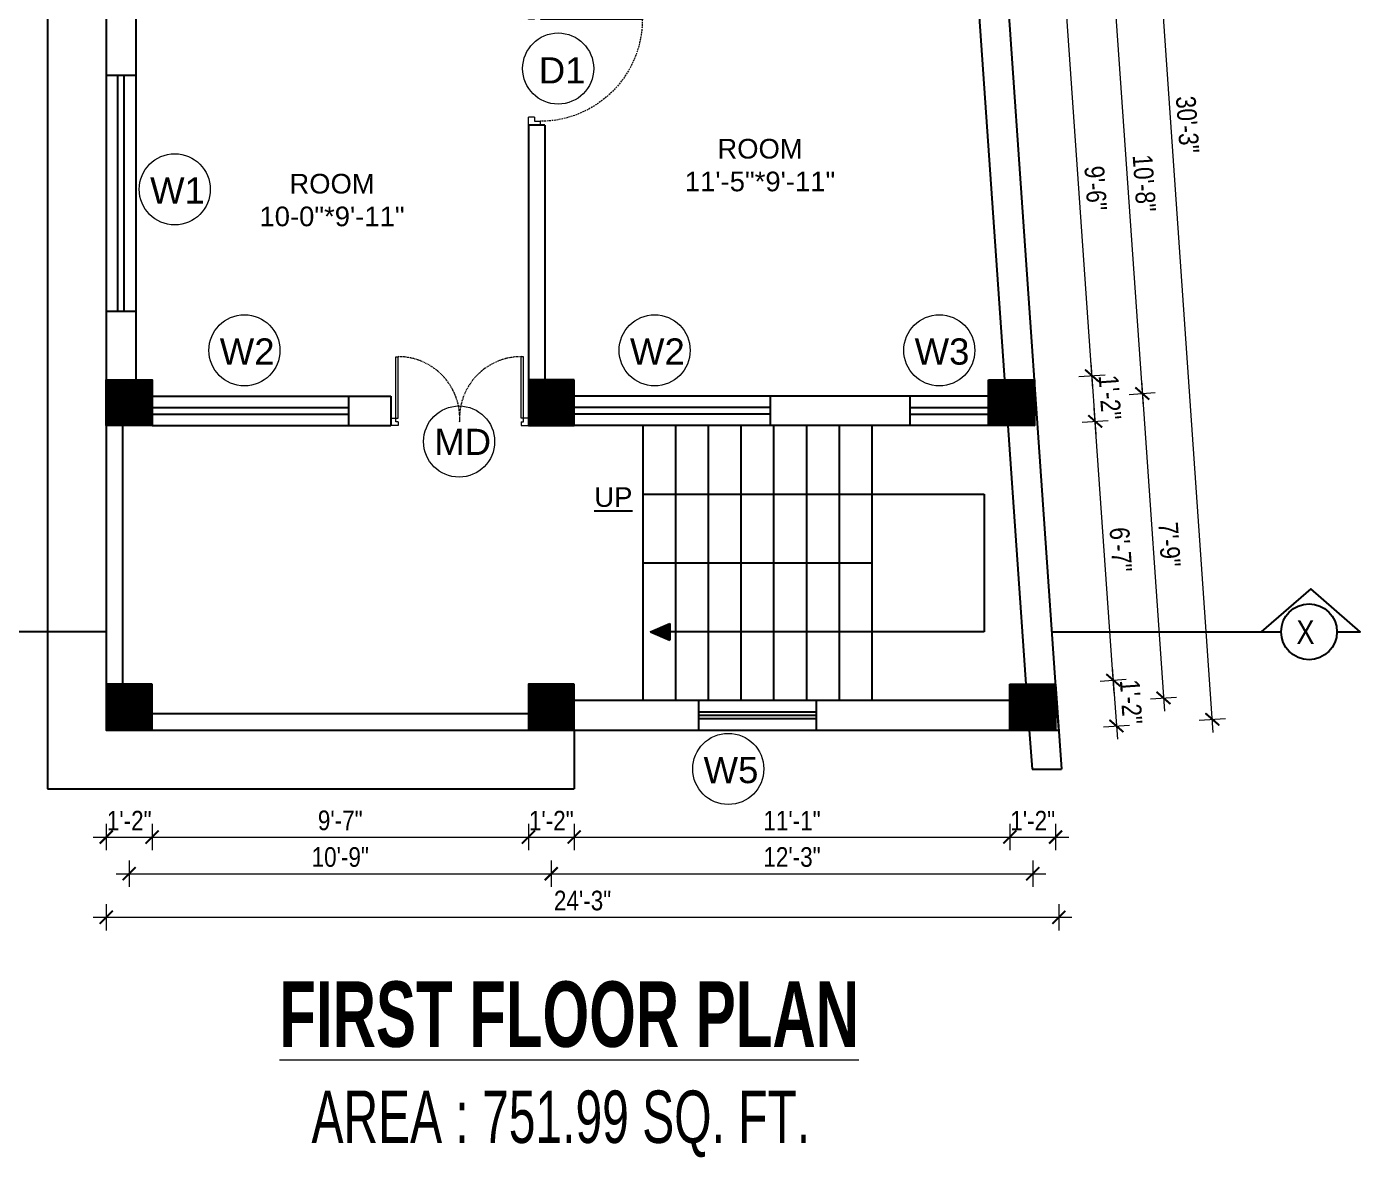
# Model space of a CAD drawing. Header units: inches. Extents: x -5096374 to -5070857, y -3259973 to -3243900.
# Drawn here: x -5090786.2 to -5090378.6, y -3258938.8 to -3258593.4 of the extents above; entities that cross this region are included whole.
import ezdxf

# ---------------------------------------------------------------- set-up
doc = ezdxf.new("R2010")
doc.units = ezdxf.units.IN
doc.header["$LTSCALE"] = 2
doc.header["$MEASUREMENT"] = 0
doc.header["$PDMODE"] = 34
doc.linetypes.add('HIDDEN', pattern=[0.375, 0.25, -0.125])
doc.layers.get('0').update_dxf_attribs({"linetype": 'CONTINUOUS'})
doc.layers.get('DEFPOINTS').update_dxf_attribs({"color": 141, "linetype": 'CONTINUOUS'})
doc.layers.add('A-Hatch', color=7, linetype='CONTINUOUS')
for name, color, linetype, lineweight in [('Annotate-Lite.w', 177, 'CONTINUOUS', 9), ('DIM 1-100', 4, 'CONTINUOUS', 13), ('Door-Window.w', 4, 'CONTINUOUS', 15), ('TEXT', 181, 'CONTINUOUS', 25), ('Text-100.w', 254, 'CONTINUOUS', 9)]:
    doc.layers.add(name, color=color, linetype=linetype, lineweight=lineweight)
doc.styles.add('ARAIL', font='ARIALN.TTF')
doc.styles.add('Arial', font='arial.ttf', dxfattribs={"width": 0.8, "height": 12})
doc.styles.add('arial.', font='arial.ttf')
doc.styles.add('gaurav', font='arial.ttf')
doc.styles.get("Standard").update_dxf_attribs({"font": 'ARIALN.TTF'})
doc.dimstyles.new('1 by 96', dxfattribs={"dimtxt": 6, "dimasz": 4, "dimexe": 4, "dimexo": 4, "dimgap": 2, "dimtad": 1, "dimdec": 0, "dimzin": 0, "dimdsep": 46, "dimlunit": 4, "dimtxsty": 'Standard', "dimblk": 'ARCHTICK', "dimcen": 0, "dimdle": 4, "dimadec": 0, "dimazin": 0, "dimtfac": 1, "dimtdec": 0, "dimtix": 1, "dimtofl": 0, "dimtmove": 1, "dimatfit": 3, "dimldrblk": 'ARCHTICK', "dimfxl": 4, "dimfxlon": 1, "dimtolj": 1, "dimtzin": 0, "dimlwd": -1, "dimlwe": -1, "dimarcsym": 0})
pattern_1 = [(45, (0, 0), (-0.0883883476483, 0.0883883476483), [])]

# ---------------------------------------------------------------- blocks, each defined once
blk = doc.blocks.new('FDFDRE')
at = {"ltscale": 3}
for p, q in [((165701.11, -58637.82), (165701.1, -58641.5)), ((165701.1, -58641.5), (165703.55, -58641.5)), ((165704.78, -58637.83), (165701.11, -58637.82)), ((165703.55, -58641.5), (165703.53, -58672.63)), ((165704.78, -58639.66), (165703.55, -58639.66)), ((165703.55, -58639.66), (165703.55, -58641.5)), ((165703.55, -58641.5), (165704.78, -58641.5)), ((165704.78, -58641.5), (165704.76, -58672.65)), ((165704.78, -58639.66), (165704.78, -58637.83)), ((165766.98, -58637.83), (165770.65, -58637.82)), ((165766.98, -58639.66), (165766.98, -58637.83)), ((165766.98, -58639.66), (165768.2, -58639.66)), ((165766.98, -58641.5), (165767, -58672.65)), ((165768.2, -58641.5), (165766.98, -58641.5)), ((165768.2, -58639.66), (165768.2, -58641.5)), ((165770.65, -58641.5), (165768.2, -58641.5)), ((165768.2, -58641.5), (165768.22, -58672.63)), ((165770.65, -58637.82), (165770.65, -58641.5)), ((165703.53, -58672.63), (165704.76, -58672.65)), ((165768.22, -58672.63), (165767, -58672.65))]:
    blk.add_line(p, q, dxfattribs=at)
at = {"layer": 'Door-Window.w', "color": 9, "linetype": 'HIDDEN', "lineweight": 18}
for centre, start, end in [((165704.78, -58641.5), 269.96183, 3.38353), ((165766.98, -58641.5), 176.61647, 270.03817)]:
    blk.add_arc(centre, 31.16, start, end, dxfattribs=at)
blk = doc.blocks.new('3-0')
at = {"ltscale": 3}
for p, q in [((11063.05, 10097.68), (11065.97, 10099.9)), ((11065.25, 10097.81), (11066.71, 10098.92)), ((11065.97, 10099.9), (11066.71, 10098.92)), ((11063.05, 10097.68), (11064.53, 10095.73)), ((11065.99, 10096.84), (11064.53, 10095.73)), ((11065.99, 10096.84), (11065.25, 10097.81)), ((11085.5, 10074.13), (11110.32, 10092.96)), ((11086.24, 10073.15), (11111.05, 10091.97)), ((11111.05, 10091.97), (11110.32, 10092.96)), ((11086.24, 10073.15), (11085.5, 10074.13)), ((11084.04, 10073.02), (11082.57, 10071.91)), ((11082.57, 10071.91), (11084.79, 10068.98)), ((11084.04, 10073.02), (11084.78, 10072.04)), ((11084.78, 10072.04), (11086.24, 10073.15)), ((11084.79, 10068.98), (11087.72, 10071.2)), ((11087.72, 10071.2), (11086.24, 10073.15))]:
    blk.add_line(p, q, dxfattribs=at)
at = {"layer": 'Door-Window.w', "color": 9, "linetype": 'HIDDEN', "lineweight": 18}
blk.add_arc((11085.5, 10074.13), 31.16, 37.1906, 127.1465, dxfattribs=at)
blk = doc.blocks.new('_ArchTick')
at = {"color": 0, "linetype": 'ByBlock', "const_width": 0.15}
blk.add_lwpolyline([(-0.5, -0.5), (0.5, 0.5)], dxfattribs=at)
blk = doc.blocks.new('*D385')
at = {"layer": 'DEFPOINTS', "color": 0, "ltscale": 0.5, "transparency": 16777216}
for p in [(-5090761.85, -3258587.47), (-5090798.4, -3258701.23), (-5090761.85, -3258701.23)]:
    blk.add_point(p, dxfattribs=at)
at = {"layer": 'DIM 1-100', "color": 0, "ltscale": 0.5, "transparency": 16777216}
for p, q in [((-5090798.4, -3258583.47), (-5090798.4, -3258705.23)), ((-5090794.4, -3258587.47), (-5090802.4, -3258587.47)), ((-5090794.4, -3258701.23), (-5090802.4, -3258701.23))]:
    blk.add_line(p, q, dxfattribs=at)
at = {"layer": 'DIM 1-100', "color": 0, "ltscale": 0.5, "transparency": 16777216, "xscale": 4, "yscale": 4, "zscale": 4}
for p, rotation in [((-5090798.4, -3258587.47), 90), ((-5090798.4, -3258701.23), 270)]:
    blk.add_blockref('_ArchTick', p, dxfattribs=dict(at, rotation=rotation))
at = {"layer": 'DIM 1-100', "color": 0, "ltscale": 0.5, "transparency": 16777216, "insert": (-5090803.47, -3258644.35), "char_height": 6, "attachment_point": 5, "rotation": 90}
blk.add_mtext('\\A1;9\'-6"', dxfattribs=at)
blk = doc.blocks.new('*D386')
at = {"layer": 'DEFPOINTS', "color": 0, "ltscale": 0.5, "transparency": 16777216}
for p in [(-5090761.85, -3258701.23), (-5090798.4, -3258715.23), (-5090761.85, -3258715.23)]:
    blk.add_point(p, dxfattribs=at)
at = {"layer": 'DIM 1-100', "color": 0, "ltscale": 0.5, "transparency": 16777216}
for p, q in [((-5090798.4, -3258697.23), (-5090798.4, -3258719.23)), ((-5090794.4, -3258701.23), (-5090802.4, -3258701.23)), ((-5090794.4, -3258715.23), (-5090802.4, -3258715.23))]:
    blk.add_line(p, q, dxfattribs=at)
at = {"layer": 'DIM 1-100', "color": 0, "ltscale": 0.5, "transparency": 16777216, "xscale": 4, "yscale": 4, "zscale": 4}
for p, rotation in [((-5090798.4, -3258701.23), 90), ((-5090798.4, -3258715.23), 270)]:
    blk.add_blockref('_ArchTick', p, dxfattribs=dict(at, rotation=rotation))
at = {"layer": 'DIM 1-100', "color": 0, "ltscale": 0.5, "transparency": 16777216, "insert": (-5090803.42, -3258708.23), "char_height": 6, "attachment_point": 5, "rotation": 90}
blk.add_mtext('\\A1;1\'-2"', dxfattribs=at)
blk = doc.blocks.new('*D387')
at = {"layer": 'DEFPOINTS', "color": 0, "ltscale": 0.5, "transparency": 16777216}
for p in [(-5090761.85, -3258715.23), (-5090798.4, -3258794.23), (-5090761.85, -3258794.23)]:
    blk.add_point(p, dxfattribs=at)
at = {"layer": 'DIM 1-100', "color": 0, "ltscale": 0.5, "transparency": 16777216}
for p, q in [((-5090798.4, -3258711.23), (-5090798.4, -3258798.23)), ((-5090794.4, -3258715.23), (-5090802.4, -3258715.23)), ((-5090794.4, -3258794.23), (-5090802.4, -3258794.23))]:
    blk.add_line(p, q, dxfattribs=at)
at = {"layer": 'DIM 1-100', "color": 0, "ltscale": 0.5, "transparency": 16777216, "xscale": 4, "yscale": 4, "zscale": 4}
for p, rotation in [((-5090798.4, -3258715.23), 90), ((-5090798.4, -3258794.23), 270)]:
    blk.add_blockref('_ArchTick', p, dxfattribs=dict(at, rotation=rotation))
at = {"layer": 'DIM 1-100', "color": 0, "ltscale": 0.5, "transparency": 16777216, "insert": (-5090803.47, -3258754.73), "char_height": 6, "attachment_point": 5, "rotation": 90}
blk.add_mtext('\\A1;6\'-7"', dxfattribs=at)
blk = doc.blocks.new('*D388')
at = {"layer": 'DEFPOINTS', "color": 0, "ltscale": 0.5, "transparency": 16777216}
for p in [(-5090761.85, -3258794.23), (-5090798.4, -3258808.23), (-5090761.85, -3258808.23)]:
    blk.add_point(p, dxfattribs=at)
at = {"layer": 'DIM 1-100', "color": 0, "ltscale": 0.5, "transparency": 16777216}
for p, q in [((-5090798.4, -3258790.23), (-5090798.4, -3258812.23)), ((-5090794.4, -3258794.23), (-5090802.4, -3258794.23)), ((-5090794.4, -3258808.23), (-5090802.4, -3258808.23))]:
    blk.add_line(p, q, dxfattribs=at)
at = {"layer": 'DIM 1-100', "color": 0, "ltscale": 0.5, "transparency": 16777216, "xscale": 4, "yscale": 4, "zscale": 4}
for p, rotation in [((-5090798.4, -3258794.23), 90), ((-5090798.4, -3258808.23), 270)]:
    blk.add_blockref('_ArchTick', p, dxfattribs=dict(at, rotation=rotation))
at = {"layer": 'DIM 1-100', "color": 0, "ltscale": 0.5, "transparency": 16777216, "insert": (-5090803.42, -3258801.23), "char_height": 6, "attachment_point": 5, "rotation": 90}
blk.add_mtext('\\A1;1\'-2"', dxfattribs=at)
blk = doc.blocks.new('*D390')
at = {"layer": 'DEFPOINTS', "color": 0, "ltscale": 0.5, "transparency": 16777216}
for p in [(-5090754.85, -3258580.47), (-5090811.2, -3258708.23), (-5090754.85, -3258708.23)]:
    blk.add_point(p, dxfattribs=at)
at = {"layer": 'DIM 1-100', "color": 0, "ltscale": 0.5, "transparency": 16777216}
for p, q in [((-5090811.2, -3258576.47), (-5090811.2, -3258712.23)), ((-5090807.2, -3258580.47), (-5090815.2, -3258580.47)), ((-5090807.2, -3258708.23), (-5090815.2, -3258708.23))]:
    blk.add_line(p, q, dxfattribs=at)
at = {"layer": 'DIM 1-100', "color": 0, "ltscale": 0.5, "transparency": 16777216, "xscale": 4, "yscale": 4, "zscale": 4}
for p, rotation in [((-5090811.2, -3258580.47), 90), ((-5090811.2, -3258708.23), 270)]:
    blk.add_blockref('_ArchTick', p, dxfattribs=dict(at, rotation=rotation))
at = {"layer": 'DIM 1-100', "color": 0, "ltscale": 0.5, "transparency": 16777216, "insert": (-5090816.27, -3258644.35), "char_height": 6, "attachment_point": 5, "rotation": 90}
blk.add_mtext('\\A1;10\'-8"', dxfattribs=at)
blk = doc.blocks.new('*D391')
at = {"layer": 'DEFPOINTS', "color": 0, "ltscale": 0.5, "transparency": 16777216}
for p in [(-5090754.85, -3258708.23), (-5090811.2, -3258801.23), (-5090754.85, -3258801.23)]:
    blk.add_point(p, dxfattribs=at)
at = {"layer": 'DIM 1-100', "color": 0, "ltscale": 0.5, "transparency": 16777216}
for p, q in [((-5090811.2, -3258704.23), (-5090811.2, -3258805.23)), ((-5090807.2, -3258708.23), (-5090815.2, -3258708.23)), ((-5090807.2, -3258801.23), (-5090815.2, -3258801.23))]:
    blk.add_line(p, q, dxfattribs=at)
at = {"layer": 'DIM 1-100', "color": 0, "ltscale": 0.5, "transparency": 16777216, "xscale": 4, "yscale": 4, "zscale": 4}
for p, rotation in [((-5090811.2, -3258708.23), 90), ((-5090811.2, -3258801.23), 270)]:
    blk.add_blockref('_ArchTick', p, dxfattribs=dict(at, rotation=rotation))
at = {"layer": 'DIM 1-100', "color": 0, "ltscale": 0.5, "transparency": 16777216, "insert": (-5090816.27, -3258754.73), "char_height": 6, "attachment_point": 5, "rotation": 90}
blk.add_mtext('\\A1;7\'-9"', dxfattribs=at)
blk = doc.blocks.new('*D392')
at = {"layer": 'DEFPOINTS', "color": 0, "ltscale": 0.5, "transparency": 16777216}
for p in [(-5090761.85, -3258405.47), (-5090823.63, -3258808.23), (-5090761.85, -3258808.23)]:
    blk.add_point(p, dxfattribs=at)
at = {"layer": 'DIM 1-100', "color": 0, "ltscale": 0.5, "transparency": 16777216}
for p, q in [((-5090823.63, -3258401.47), (-5090823.63, -3258812.23)), ((-5090819.63, -3258405.47), (-5090827.63, -3258405.47)), ((-5090819.63, -3258808.23), (-5090827.63, -3258808.23))]:
    blk.add_line(p, q, dxfattribs=at)
at = {"layer": 'DIM 1-100', "color": 0, "ltscale": 0.5, "transparency": 16777216, "xscale": 4, "yscale": 4, "zscale": 4}
for p, rotation in [((-5090823.63, -3258405.47), 90), ((-5090823.63, -3258808.23), 270)]:
    blk.add_blockref('_ArchTick', p, dxfattribs=dict(at, rotation=rotation))
at = {"layer": 'DIM 1-100', "color": 0, "ltscale": 0.5, "transparency": 16777216, "insert": (-5090828.69, -3258606.85), "char_height": 6, "attachment_point": 5, "rotation": 90}
blk.add_mtext('\\A1;33\'-7"', dxfattribs=at)
blk = doc.blocks.new('*D369')
at = {"layer": 'DEFPOINTS', "color": 0, "ltscale": 0.5, "transparency": 16777216}
for p in [(-5090761.85, -3258808.23), (-5090747.85, -3258808.23), (-5090747.85, -3258840.93)]:
    blk.add_point(p, dxfattribs=at)
at = {"layer": 'DIM 1-100', "color": 0, "ltscale": 0.5, "transparency": 16777216}
for p, q in [((-5090761.85, -3258836.93), (-5090761.85, -3258844.93)), ((-5090747.85, -3258836.93), (-5090747.85, -3258844.93)), ((-5090765.85, -3258840.93), (-5090743.85, -3258840.93))]:
    blk.add_line(p, q, dxfattribs=at)
at = {"layer": 'DIM 1-100', "color": 0, "ltscale": 0.5, "transparency": 16777216, "xscale": 4, "yscale": 4, "zscale": 4, "rotation": 180}
blk.add_blockref('_ArchTick', (-5090761.85, -3258840.93), dxfattribs=at)
at = {"layer": 'DIM 1-100', "color": 0, "ltscale": 0.5, "transparency": 16777216, "xscale": 4, "yscale": 4, "zscale": 4}
blk.add_blockref('_ArchTick', (-5090747.85, -3258840.93), dxfattribs=at)
at = {"layer": 'DIM 1-100', "color": 0, "ltscale": 0.5, "transparency": 16777216, "insert": (-5090754.85, -3258835.92), "char_height": 6, "attachment_point": 5}
blk.add_mtext('\\A1;1\'-2"', dxfattribs=at)
blk = doc.blocks.new('*D370')
at = {"layer": 'DEFPOINTS', "color": 0, "ltscale": 0.5, "transparency": 16777216}
for p in [(-5090747.85, -3258808.23), (-5090632.85, -3258808.23), (-5090632.85, -3258840.93)]:
    blk.add_point(p, dxfattribs=at)
at = {"layer": 'DIM 1-100', "color": 0, "ltscale": 0.5, "transparency": 16777216}
for p, q in [((-5090747.85, -3258836.93), (-5090747.85, -3258844.93)), ((-5090632.85, -3258836.93), (-5090632.85, -3258844.93)), ((-5090751.85, -3258840.93), (-5090628.85, -3258840.93))]:
    blk.add_line(p, q, dxfattribs=at)
at = {"layer": 'DIM 1-100', "color": 0, "ltscale": 0.5, "transparency": 16777216, "xscale": 4, "yscale": 4, "zscale": 4, "rotation": 180}
blk.add_blockref('_ArchTick', (-5090747.85, -3258840.93), dxfattribs=at)
at = {"layer": 'DIM 1-100', "color": 0, "ltscale": 0.5, "transparency": 16777216, "xscale": 4, "yscale": 4, "zscale": 4}
blk.add_blockref('_ArchTick', (-5090632.85, -3258840.93), dxfattribs=at)
at = {"layer": 'DIM 1-100', "color": 0, "ltscale": 0.5, "transparency": 16777216, "insert": (-5090690.35, -3258835.87), "char_height": 6, "attachment_point": 5}
blk.add_mtext('\\A1;9\'-7"', dxfattribs=at)
blk = doc.blocks.new('*D371')
at = {"layer": 'DEFPOINTS', "color": 0, "ltscale": 0.5, "transparency": 16777216}
for p in [(-5090632.85, -3258808.23), (-5090618.85, -3258808.23), (-5090618.85, -3258840.93)]:
    blk.add_point(p, dxfattribs=at)
at = {"layer": 'DIM 1-100', "color": 0, "ltscale": 0.5, "transparency": 16777216}
for p, q in [((-5090632.85, -3258836.93), (-5090632.85, -3258844.93)), ((-5090618.85, -3258836.93), (-5090618.85, -3258844.93)), ((-5090636.85, -3258840.93), (-5090614.85, -3258840.93))]:
    blk.add_line(p, q, dxfattribs=at)
at = {"layer": 'DIM 1-100', "color": 0, "ltscale": 0.5, "transparency": 16777216, "xscale": 4, "yscale": 4, "zscale": 4, "rotation": 180}
blk.add_blockref('_ArchTick', (-5090632.85, -3258840.93), dxfattribs=at)
at = {"layer": 'DIM 1-100', "color": 0, "ltscale": 0.5, "transparency": 16777216, "xscale": 4, "yscale": 4, "zscale": 4}
blk.add_blockref('_ArchTick', (-5090618.85, -3258840.93), dxfattribs=at)
at = {"layer": 'DIM 1-100', "color": 0, "ltscale": 0.5, "transparency": 16777216, "insert": (-5090625.85, -3258835.92), "char_height": 6, "attachment_point": 5}
blk.add_mtext('\\A1;1\'-2"', dxfattribs=at)
blk = doc.blocks.new('*D372')
at = {"layer": 'DEFPOINTS', "color": 0, "ltscale": 0.5, "transparency": 16777216}
for p in [(-5090618.85, -3258808.23), (-5090485.71, -3258808.23), (-5090485.71, -3258840.93)]:
    blk.add_point(p, dxfattribs=at)
at = {"layer": 'DIM 1-100', "color": 0, "ltscale": 0.5, "transparency": 16777216}
for p, q in [((-5090618.85, -3258836.93), (-5090618.85, -3258844.93)), ((-5090485.71, -3258836.93), (-5090485.71, -3258844.93)), ((-5090622.85, -3258840.93), (-5090481.71, -3258840.93))]:
    blk.add_line(p, q, dxfattribs=at)
at = {"layer": 'DIM 1-100', "color": 0, "ltscale": 0.5, "transparency": 16777216, "xscale": 4, "yscale": 4, "zscale": 4, "rotation": 180}
blk.add_blockref('_ArchTick', (-5090618.85, -3258840.93), dxfattribs=at)
at = {"layer": 'DIM 1-100', "color": 0, "ltscale": 0.5, "transparency": 16777216, "xscale": 4, "yscale": 4, "zscale": 4}
blk.add_blockref('_ArchTick', (-5090485.71, -3258840.93), dxfattribs=at)
at = {"layer": 'DIM 1-100', "color": 0, "ltscale": 0.5, "transparency": 16777216, "insert": (-5090552.28, -3258835.92), "char_height": 6, "attachment_point": 5}
blk.add_mtext('\\A1;11\'-1"', dxfattribs=at)
blk = doc.blocks.new('*D373')
at = {"layer": 'DEFPOINTS', "color": 0, "ltscale": 0.5, "transparency": 16777216}
for p in [(-5090485.71, -3258808.23), (-5090471.71, -3258808.23), (-5090471.71, -3258840.93)]:
    blk.add_point(p, dxfattribs=at)
at = {"layer": 'DIM 1-100', "color": 0, "ltscale": 0.5, "transparency": 16777216}
for p, q in [((-5090485.71, -3258836.93), (-5090485.71, -3258844.93)), ((-5090471.71, -3258836.93), (-5090471.71, -3258844.93)), ((-5090489.71, -3258840.93), (-5090467.71, -3258840.93))]:
    blk.add_line(p, q, dxfattribs=at)
at = {"layer": 'DIM 1-100', "color": 0, "ltscale": 0.5, "transparency": 16777216, "xscale": 4, "yscale": 4, "zscale": 4, "rotation": 180}
blk.add_blockref('_ArchTick', (-5090485.71, -3258840.93), dxfattribs=at)
at = {"layer": 'DIM 1-100', "color": 0, "ltscale": 0.5, "transparency": 16777216, "xscale": 4, "yscale": 4, "zscale": 4}
blk.add_blockref('_ArchTick', (-5090471.71, -3258840.93), dxfattribs=at)
at = {"layer": 'DIM 1-100', "color": 0, "ltscale": 0.5, "transparency": 16777216, "insert": (-5090478.71, -3258835.92), "char_height": 6, "attachment_point": 5}
blk.add_mtext('\\A1;1\'-2"', dxfattribs=at)
blk = doc.blocks.new('*D374')
at = {"layer": 'DEFPOINTS', "color": 0, "ltscale": 0.5, "transparency": 16777216}
for p in [(-5090754.85, -3258801.23), (-5090625.85, -3258801.23), (-5090625.85, -3258852.13)]:
    blk.add_point(p, dxfattribs=at)
at = {"layer": 'DIM 1-100', "color": 0, "ltscale": 0.5, "transparency": 16777216}
for p, q in [((-5090754.85, -3258848.13), (-5090754.85, -3258856.13)), ((-5090625.85, -3258848.13), (-5090625.85, -3258856.13)), ((-5090758.85, -3258852.13), (-5090621.85, -3258852.13))]:
    blk.add_line(p, q, dxfattribs=at)
at = {"layer": 'DIM 1-100', "color": 0, "ltscale": 0.5, "transparency": 16777216, "xscale": 4, "yscale": 4, "zscale": 4, "rotation": 180}
blk.add_blockref('_ArchTick', (-5090754.85, -3258852.13), dxfattribs=at)
at = {"layer": 'DIM 1-100', "color": 0, "ltscale": 0.5, "transparency": 16777216, "xscale": 4, "yscale": 4, "zscale": 4}
blk.add_blockref('_ArchTick', (-5090625.85, -3258852.13), dxfattribs=at)
at = {"layer": 'DIM 1-100', "color": 0, "ltscale": 0.5, "transparency": 16777216, "insert": (-5090690.35, -3258847.06), "char_height": 6, "attachment_point": 5}
blk.add_mtext('\\A1;10\'-9"', dxfattribs=at)
blk = doc.blocks.new('*D375')
at = {"layer": 'DEFPOINTS', "color": 0, "ltscale": 0.5, "transparency": 16777216}
for p in [(-5090625.85, -3258801.23), (-5090478.71, -3258801.23), (-5090478.71, -3258852.13)]:
    blk.add_point(p, dxfattribs=at)
at = {"layer": 'DIM 1-100', "color": 0, "ltscale": 0.5, "transparency": 16777216}
for p, q in [((-5090625.85, -3258848.13), (-5090625.85, -3258856.13)), ((-5090478.71, -3258848.13), (-5090478.71, -3258856.13)), ((-5090629.85, -3258852.13), (-5090474.71, -3258852.13))]:
    blk.add_line(p, q, dxfattribs=at)
at = {"layer": 'DIM 1-100', "color": 0, "ltscale": 0.5, "transparency": 16777216, "xscale": 4, "yscale": 4, "zscale": 4, "rotation": 180}
blk.add_blockref('_ArchTick', (-5090625.85, -3258852.13), dxfattribs=at)
at = {"layer": 'DIM 1-100', "color": 0, "ltscale": 0.5, "transparency": 16777216, "xscale": 4, "yscale": 4, "zscale": 4}
blk.add_blockref('_ArchTick', (-5090478.71, -3258852.13), dxfattribs=at)
at = {"layer": 'DIM 1-100', "color": 0, "ltscale": 0.5, "transparency": 16777216, "insert": (-5090552.28, -3258847.06), "char_height": 6, "attachment_point": 5}
blk.add_mtext('\\A1;12\'-3"', dxfattribs=at)
blk = doc.blocks.new('*D376')
at = {"layer": 'DEFPOINTS', "color": 0, "ltscale": 0.5, "transparency": 16777216}
for p in [(-5090761.85, -3258808.23), (-5090470.73, -3258808.23), (-5090470.73, -3258865.43)]:
    blk.add_point(p, dxfattribs=at)
at = {"layer": 'DIM 1-100', "color": 0, "ltscale": 0.5, "transparency": 16777216}
for p, q in [((-5090761.85, -3258861.43), (-5090761.85, -3258869.43)), ((-5090470.73, -3258861.43), (-5090470.73, -3258869.43)), ((-5090765.85, -3258865.43), (-5090466.73, -3258865.43))]:
    blk.add_line(p, q, dxfattribs=at)
at = {"layer": 'DIM 1-100', "color": 0, "ltscale": 0.5, "transparency": 16777216, "xscale": 4, "yscale": 4, "zscale": 4, "rotation": 180}
blk.add_blockref('_ArchTick', (-5090761.85, -3258865.43), dxfattribs=at)
at = {"layer": 'DIM 1-100', "color": 0, "ltscale": 0.5, "transparency": 16777216, "xscale": 4, "yscale": 4, "zscale": 4}
blk.add_blockref('_ArchTick', (-5090470.73, -3258865.43), dxfattribs=at)
at = {"layer": 'DIM 1-100', "color": 0, "ltscale": 0.5, "transparency": 16777216, "insert": (-5090616.29, -3258860.36), "char_height": 6, "attachment_point": 5}
blk.add_mtext('\\A1;24\'-3"', dxfattribs=at)
blk = doc.blocks.new('*D397')
at = {"layer": 'DEFPOINTS', "color": 0, "ltscale": 0.5, "transparency": 16777216}
for p in [(-5090471.71, -3258794.23), (-5090470.73, -3258808.23), (-5090453.13, -3258807)]:
    blk.add_point(p, dxfattribs=at)
at = {"layer": 'DIM 1-100', "color": 0, "ltscale": 0.5, "transparency": 16777216}
for p, q in [((-5090454.38, -3258789.01), (-5090452.85, -3258810.99)), ((-5090458.09, -3258793.28), (-5090450.11, -3258792.72)), ((-5090457.12, -3258807.28), (-5090449.14, -3258806.72))]:
    blk.add_line(p, q, dxfattribs=at)
at = {"layer": 'DIM 1-100', "color": 0, "ltscale": 0.5, "transparency": 16777216, "xscale": 4, "yscale": 4, "zscale": 4}
for p, rotation in [((-5090454.1, -3258793), 93.98810611649257), ((-5090453.13, -3258807), 273.9881061164926)]:
    blk.add_blockref('_ArchTick', p, dxfattribs=dict(at, rotation=rotation))
at = {"layer": 'DIM 1-100', "color": 0, "ltscale": 0.5, "transparency": 16777216, "insert": (-5090448.62, -3258799.65), "char_height": 6, "attachment_point": 5, "rotation": 273.9881}
blk.add_mtext('\\A1;1\'-2"', dxfattribs=at)
blk = doc.blocks.new('*D398')
at = {"layer": 'DEFPOINTS', "color": 0, "ltscale": 0.5, "transparency": 16777216}
for p in [(-5090477.84, -3258715.23), (-5090459.61, -3258713.96), (-5090471.71, -3258794.23)]:
    blk.add_point(p, dxfattribs=at)
at = {"layer": 'DIM 1-100', "color": 0, "ltscale": 0.5, "transparency": 16777216}
for p, q in [((-5090453.83, -3258796.99), (-5090459.89, -3258709.97)), ((-5090463.6, -3258714.24), (-5090455.62, -3258713.68)), ((-5090458.09, -3258793.28), (-5090450.11, -3258792.72))]:
    blk.add_line(p, q, dxfattribs=at)
at = {"layer": 'DIM 1-100', "color": 0, "ltscale": 0.5, "transparency": 16777216, "xscale": 4, "yscale": 4, "zscale": 4}
for p, rotation in [((-5090459.61, -3258713.96), 93.98810611648946), ((-5090454.1, -3258793), 273.9881061164895)]:
    blk.add_blockref('_ArchTick', p, dxfattribs=dict(at, rotation=rotation))
at = {"layer": 'DIM 1-100', "color": 0, "ltscale": 0.5, "transparency": 16777216, "insert": (-5090451.81, -3258753.13), "char_height": 6, "attachment_point": 5, "rotation": 273.9881}
blk.add_mtext('\\A1;6\'-7"', dxfattribs=at)
blk = doc.blocks.new('*D399')
at = {"layer": 'DEFPOINTS', "color": 0, "ltscale": 0.5, "transparency": 16777216}
for p in [(-5090460.59, -3258700), (-5090478.19, -3258701.23), (-5090477.84, -3258715.23)]:
    blk.add_point(p, dxfattribs=at)
at = {"layer": 'DIM 1-100', "color": 0, "ltscale": 0.5, "transparency": 16777216}
for p, q in [((-5090459.34, -3258717.95), (-5090460.87, -3258696.01)), ((-5090464.58, -3258700.28), (-5090456.6, -3258699.72)), ((-5090463.6, -3258714.24), (-5090455.62, -3258713.68))]:
    blk.add_line(p, q, dxfattribs=at)
at = {"layer": 'DIM 1-100', "color": 0, "ltscale": 0.5, "transparency": 16777216, "xscale": 4, "yscale": 4, "zscale": 4}
for p, rotation in [((-5090460.59, -3258700), 93.98810611648946), ((-5090459.61, -3258713.96), 273.9881061164895)]:
    blk.add_blockref('_ArchTick', p, dxfattribs=dict(at, rotation=rotation))
at = {"layer": 'DIM 1-100', "color": 0, "ltscale": 0.5, "transparency": 16777216, "insert": (-5090455.1, -3258706.63), "char_height": 6, "attachment_point": 5, "rotation": 273.9881}
blk.add_mtext('\\A1;1\'-2"', dxfattribs=at)
blk = doc.blocks.new('*D400')
at = {"layer": 'DEFPOINTS', "color": 0, "ltscale": 0.5, "transparency": 16777216}
for p in [(-5090468.52, -3258586.18), (-5090487.1, -3258587.47), (-5090478.19, -3258701.23)]:
    blk.add_point(p, dxfattribs=at)
at = {"layer": 'DIM 1-100', "color": 0, "ltscale": 0.5, "transparency": 16777216}
for p, q in [((-5090460.31, -3258703.99), (-5090468.8, -3258582.19)), ((-5090472.51, -3258586.45), (-5090464.53, -3258585.9)), ((-5090464.58, -3258700.28), (-5090456.6, -3258699.72))]:
    blk.add_line(p, q, dxfattribs=at)
at = {"layer": 'DIM 1-100', "color": 0, "ltscale": 0.5, "transparency": 16777216, "xscale": 4, "yscale": 4, "zscale": 4}
for p, rotation in [((-5090468.52, -3258586.18), 93.98810611648946), ((-5090460.59, -3258700), 273.9881061164895)]:
    blk.add_blockref('_ArchTick', p, dxfattribs=dict(at, rotation=rotation))
at = {"layer": 'DIM 1-100', "color": 0, "ltscale": 0.5, "transparency": 16777216, "insert": (-5090459.5, -3258642.74), "char_height": 6, "attachment_point": 5, "rotation": 273.9881}
blk.add_mtext('\\A1;9\'-6"', dxfattribs=at)
blk = doc.blocks.new('*D407')
at = {"layer": 'DEFPOINTS', "color": 0, "ltscale": 0.5, "transparency": 16777216}
for p in [(-5090494.1, -3258580.47), (-5090485.19, -3258708.23), (-5090445.23, -3258705.44)]:
    blk.add_point(p, dxfattribs=at)
at = {"layer": 'DIM 1-100', "color": 0, "ltscale": 0.5, "transparency": 16777216}
for p, q in [((-5090454.42, -3258573.69), (-5090444.95, -3258709.43)), ((-5090458.13, -3258577.96), (-5090450.15, -3258577.41)), ((-5090449.22, -3258705.72), (-5090441.24, -3258705.17))]:
    blk.add_line(p, q, dxfattribs=at)
at = {"layer": 'DIM 1-100', "color": 0, "ltscale": 0.5, "transparency": 16777216, "xscale": 4, "yscale": 4, "zscale": 4}
for p, rotation in [((-5090454.14, -3258577.68), 93.98810611419758), ((-5090445.23, -3258705.44), 273.9881061141976)]:
    blk.add_blockref('_ArchTick', p, dxfattribs=dict(at, rotation=rotation))
at = {"layer": 'DIM 1-100', "color": 0, "ltscale": 0.5, "transparency": 16777216, "insert": (-5090444.63, -3258641.21), "char_height": 6, "attachment_point": 5, "rotation": 273.9881}
blk.add_mtext('\\A1;10\'-8"', dxfattribs=at)
blk = doc.blocks.new('*D408')
at = {"layer": 'DEFPOINTS', "color": 0, "ltscale": 0.5, "transparency": 16777216}
for p in [(-5090485.19, -3258708.23), (-5090438.75, -3258798.44), (-5090478.71, -3258801.23)]:
    blk.add_point(p, dxfattribs=at)
at = {"layer": 'DIM 1-100', "color": 0, "ltscale": 0.5, "transparency": 16777216}
for p, q in [((-5090445.51, -3258701.45), (-5090438.47, -3258802.43)), ((-5090449.22, -3258705.72), (-5090441.24, -3258705.17)), ((-5090442.74, -3258798.72), (-5090434.76, -3258798.17))]:
    blk.add_line(p, q, dxfattribs=at)
at = {"layer": 'DIM 1-100', "color": 0, "ltscale": 0.5, "transparency": 16777216, "xscale": 4, "yscale": 4, "zscale": 4}
for p, rotation in [((-5090445.23, -3258705.44), 93.98810611419758), ((-5090438.75, -3258798.44), 273.9881061141976)]:
    blk.add_blockref('_ArchTick', p, dxfattribs=dict(at, rotation=rotation))
at = {"layer": 'DIM 1-100', "color": 0, "ltscale": 0.5, "transparency": 16777216, "insert": (-5090436.94, -3258751.59), "char_height": 6, "attachment_point": 5, "rotation": 273.9881}
blk.add_mtext('\\A1;7\'-9"', dxfattribs=at)
blk = doc.blocks.new('*D410')
at = {"layer": 'DEFPOINTS', "color": 0, "ltscale": 0.5, "transparency": 16777216}
for p in [(-5090449.09, -3258442.36), (-5090496.01, -3258445.63), (-5090470.73, -3258808.23)]:
    blk.add_point(p, dxfattribs=at)
at = {"layer": 'DIM 1-100', "color": 0, "ltscale": 0.5, "transparency": 16777216}
for p, q in [((-5090423.53, -3258808.95), (-5090449.37, -3258438.37)), ((-5090453.08, -3258442.64), (-5090445.1, -3258442.08)), ((-5090427.8, -3258805.24), (-5090419.82, -3258804.68))]:
    blk.add_line(p, q, dxfattribs=at)
at = {"layer": 'DIM 1-100', "color": 0, "ltscale": 0.5, "transparency": 16777216, "xscale": 4, "yscale": 4, "zscale": 4}
for p, rotation in [((-5090449.09, -3258442.36), 93.98810611425189), ((-5090423.81, -3258804.96), 273.9881061142519)]:
    blk.add_blockref('_ArchTick', p, dxfattribs=dict(at, rotation=rotation))
at = {"layer": 'DIM 1-100', "color": 0, "ltscale": 0.5, "transparency": 16777216, "insert": (-5090431.4, -3258623.31), "char_height": 6, "attachment_point": 5, "rotation": 273.9881}
blk.add_mtext('\\A1;30\'-3"', dxfattribs=at)

msp = doc.modelspace()

# ---------------------------------------------------------------- hatches: boundary and pattern name
at = {"layer": 'A-Hatch', "ltscale": 0.5}
h = msp.add_hatch(dxfattribs=at)
h.set_pattern_fill('ANSI31', color=256)
h.set_pattern_definition(pattern_1)
h.paths.add_polyline_path([(-5090747.85, -3258701.23), (-5090761.85, -3258701.23), (-5090761.85, -3258715.23), (-5090747.85, -3258715.23), (-5090747.85, -3258706.23)])
h = msp.add_hatch(dxfattribs=at)
h.set_pattern_fill('ANSI31', color=256)
h.set_pattern_definition(pattern_1)
h.paths.add_polyline_path([(-5090618.85, -3258701.23), (-5090632.85, -3258701.23), (-5090632.85, -3258713.01), (-5090632.85, -3258713.01), (-5090632.85, -3258715.23), (-5090618.85, -3258715.23)])
h = msp.add_hatch(dxfattribs=at)
h.set_pattern_fill('ANSI31', color=256)
h.set_pattern_definition([(45, (-0.34859, 0), (-0.0883883476483, 0.0883883476483), [])])
h.paths.add_polyline_path([(-5090478.19, -3258701.23), (-5090492.19, -3258701.23), (-5090492.19, -3258715.23), (-5090478.19, -3258715.23)])
h = msp.add_hatch(dxfattribs=at)
h.set_pattern_fill('ANSI31', color=256)
h.set_pattern_definition([(45, (670.86179, 0), (-0.0883883476483, 0.0883883476483), [])])
h.paths.add_polyline_path([(-5090595.52, -3258778.23), (-5090589.6, -3258780.74), (-5090589.6, -3258775.72)])
h = msp.add_hatch(dxfattribs=at)
h.set_pattern_fill('ANSI31', color=256)
h.set_pattern_definition(pattern_1)
h.paths.add_polyline_path([(-5090747.85, -3258794.23), (-5090761.85, -3258794.23), (-5090761.85, -3258808.23), (-5090747.85, -3258808.23)])
h = msp.add_hatch(dxfattribs=at)
h.set_pattern_fill('ANSI31', color=256)
h.set_pattern_definition(pattern_1)
h.paths.add_polyline_path([(-5090618.85, -3258794.23), (-5090632.85, -3258794.23), (-5090632.85, -3258808.23), (-5090618.85, -3258808.23)])
h = msp.add_hatch(dxfattribs=at)
h.set_pattern_fill('ANSI31', color=256)
h.set_pattern_definition(pattern_1)
h.paths.add_polyline_path([(-5090471.71, -3258794.23), (-5090485.71, -3258794.23), (-5090485.71, -3258808.23), (-5090471.71, -3258808.23)])

# ---------------------------------------------------------------- linework, layer by layer
at = {"ltscale": 0.5}
for p, q in [((-5090779.85, -3258408.23), (-5090779.85, -3258826.23)), ((-5090470.73, -3258808.23), (-5090497.27, -3258427.63)), ((-5090761.85, -3258573.47), (-5090761.85, -3258808.23)), ((-5090752.85, -3258587.47), (-5090752.85, -3258701.23)), ((-5090487.21, -3258701.23), (-5090495.14, -3258587.47)), ((-5090752.85, -3258608.35), (-5090761.85, -3258608.35)), ((-5090758.35, -3258680.35), (-5090758.35, -3258608.35)), ((-5090756.35, -3258680.35), (-5090756.35, -3258608.35)), ((-5090632.85, -3258623.47), (-5090632.85, -3258701.23)), ((-5090627.85, -3258623.47), (-5090632.85, -3258623.47)), ((-5090627.85, -3258623.47), (-5090627.85, -3258701.23)), ((-5090752.85, -3258680.35), (-5090761.85, -3258680.35)), ((-5090747.85, -3258706.23), (-5090674.85, -3258706.23)), ((-5090747.85, -3258706.23), (-5090747.85, -3258715.23)), ((-5090687.85, -3258706.23), (-5090687.85, -3258715.23)), ((-5090674.85, -3258706.23), (-5090674.85, -3258715.23)), ((-5090492.19, -3258706.23), (-5090618.85, -3258706.23)), ((-5090558.85, -3258715.23), (-5090558.85, -3258706.23)), ((-5090516.19, -3258715.23), (-5090516.19, -3258706.23)), ((-5090747.85, -3258709.73), (-5090687.85, -3258709.73)), ((-5090747.85, -3258711.73), (-5090687.85, -3258711.73)), ((-5090558.85, -3258709.73), (-5090618.85, -3258709.73)), ((-5090558.85, -3258711.73), (-5090618.85, -3258711.73)), ((-5090516.19, -3258709.73), (-5090492.19, -3258709.73)), ((-5090516.19, -3258711.73), (-5090492.19, -3258711.73)), ((-5090756.85, -3258715.23), (-5090756.85, -3258794.23)), ((-5090747.85, -3258715.23), (-5090674.85, -3258715.23)), ((-5090491.84, -3258715.23), (-5090618.85, -3258715.23)), ((-5090597.89, -3258715.23), (-5090597.89, -3258757.23)), ((-5090587.89, -3258715.23), (-5090587.89, -3258757.23)), ((-5090577.89, -3258715.23), (-5090577.89, -3258757.23)), ((-5090567.89, -3258715.23), (-5090567.89, -3258757.23)), ((-5090557.89, -3258715.23), (-5090557.89, -3258757.23)), ((-5090547.89, -3258715.23), (-5090547.89, -3258757.23)), ((-5090537.89, -3258715.23), (-5090537.89, -3258757.23)), ((-5090527.89, -3258715.23), (-5090527.89, -3258757.23)), ((-5090492.19, -3258715.23), (-5090516.19, -3258715.23)), ((-5090480.73, -3258794.23), (-5090486.24, -3258715.23)), ((-5090597.89, -3258736.23), (-5090493.6, -3258736.23)), ((-5090493.6, -3258736.23), (-5090493.6, -3258778.23)), ((-5090527.89, -3258757.23), (-5090597.89, -3258757.23)), ((-5090597.89, -3258757.23), (-5090597.89, -3258799.23)), ((-5090587.89, -3258757.23), (-5090587.89, -3258799.23)), ((-5090577.89, -3258757.23), (-5090577.89, -3258799.23)), ((-5090567.89, -3258757.23), (-5090567.89, -3258799.23)), ((-5090557.89, -3258757.23), (-5090557.89, -3258799.23)), ((-5090547.89, -3258757.23), (-5090547.89, -3258799.23)), ((-5090537.89, -3258757.23), (-5090537.89, -3258799.23)), ((-5090527.89, -3258757.23), (-5090527.89, -3258799.23)), ((-5090595.52, -3258778.23), (-5090589.6, -3258775.72)), ((-5090589.6, -3258775.72), (-5090589.6, -3258780.74)), ((-5090595.52, -3258778.23), (-5090589.6, -3258780.74)), ((-5090493.6, -3258778.23), (-5090589.6, -3258778.23)), ((-5090471.71, -3258794.23), (-5090469.89, -3258820.23)), ((-5090485.71, -3258799.23), (-5090618.85, -3258799.23)), ((-5090580.89, -3258799.23), (-5090580.89, -3258808.23)), ((-5090544.89, -3258799.23), (-5090544.89, -3258808.23)), ((-5090747.85, -3258803.23), (-5090632.85, -3258803.23)), ((-5090580.89, -3258802.73), (-5090544.89, -3258802.73)), ((-5090580.89, -3258803.73), (-5090544.89, -3258803.73)), ((-5090580.89, -3258804.73), (-5090544.89, -3258804.73)), ((-5090761.85, -3258808.23), (-5090470.73, -3258808.23)), ((-5090618.85, -3258808.23), (-5090618.85, -3258826.23)), ((-5090479.75, -3258808.23), (-5090478.92, -3258820.23)), ((-5090478.92, -3258820.23), (-5090469.89, -3258820.23)), ((-5090779.85, -3258826.23), (-5090618.85, -3258826.23))]:
    msp.add_line(p, q, dxfattribs=at)
for points in [[(-5090761.85, -3258701.23), (-5090747.85, -3258701.23), (-5090747.85, -3258715.23), (-5090761.85, -3258715.23)], [(-5090618.85, -3258701.23), (-5090632.85, -3258701.23), (-5090632.85, -3258715.23), (-5090618.85, -3258715.23)], [(-5090492.19, -3258701.23), (-5090478.19, -3258701.23), (-5090478.19, -3258715.23), (-5090492.19, -3258715.23)], [(-5090747.85, -3258794.23), (-5090761.85, -3258794.23), (-5090761.85, -3258808.23), (-5090747.85, -3258808.23)], [(-5090618.85, -3258794.23), (-5090632.85, -3258794.23), (-5090632.85, -3258808.23), (-5090618.85, -3258808.23)], [(-5090485.71, -3258794.23), (-5090471.71, -3258794.23), (-5090471.71, -3258808.23), (-5090485.71, -3258808.23)]]:
    msp.add_lwpolyline(points, close=True, dxfattribs=at)
at = {"layer": 'Annotate-Lite.w', "ltscale": 0.005}
for centre in [(-5090623.75, -3258606.19), (-5090740.92, -3258643.08), (-5090719.63, -3258692.27), (-5090594.26, -3258692.27), (-5090507.26, -3258692.27), (-5090654.02, -3258720.12), (-5090571.76, -3258820.12)]:
    msp.add_circle(centre, 10.86, dxfattribs=at)
at = {"layer": 'TEXT'}
for points in [[(-5090385.73, -3258778.23), (-5090378.59, -3258778.23), (-5090393.73, -3258765.14), (-5090408.87, -3258778.23)], [(-5090761.85, -3258778.23), (-5090833.12, -3258778.23)], [(-5090472.82, -3258778.23), (-5090402.79, -3258778.23)]]:
    msp.add_lwpolyline(points, dxfattribs=at)
msp.add_circle((-5090394.26, -3258778.23), 8.53, dxfattribs=at)

# ---------------------------------------------------------------- block references
at = {"layer": 'Door-Window.w', "linetype": 'ByBlock', "xscale": -0.9997910039624013, "yscale": 0.9997910039624012, "zscale": 0.9997910039624012, "rotation": 217.1905952198047}
msp.add_blockref('3-0', (-5105546.58, -3257266.91), dxfattribs=at)
at = {"layer": 'Door-Window.w', "ltscale": 0.005, "xscale": 0.6039383709985556, "yscale": 0.6039383709985556, "zscale": 0.6039383709985556, "rotation": 180}
msp.add_blockref('FDFDRE', (-4990559.6, -3294128.86), dxfattribs=at)

# ---------------------------------------------------------------- texts
at = {"layer": 'Annotate-Lite.w', "ltscale": 0.005, "char_height": 8, "style": 'gaurav'}
for s, insert, attachment_point in [('D1', (-5090629.67, -3258610.75), 7), ('W1', (-5090748.47, -3258639.43), 1), ('W2', (-5090727.18, -3258688.62), 1), ('W2', (-5090601.8, -3258688.62), 1), ('W3', (-5090514.81, -3258688.62), 1), ('MD', (-5090661.63, -3258716.22), 1), ('W5', (-5090579.31, -3258816.47), 1)]:
    msp.add_mtext_dynamic_manual_height_columns(s, width=8, gutter_width=100, heights=[0], dxfattribs=dict(at, insert=insert, attachment_point=attachment_point))
at = {"layer": 'TEXT', "lineweight": -2, "char_height": 6, "attachment_point": 5, "style": 'arial.'}
for s, insert in [('{\\W1;ROOM\\P11\'-5"*9\'-11"}', (-5090562.05, -3258635.72)), ('{\\W1;ROOM\\P10-0"*9\'-11"}', (-5090692.86, -3258646.4))]:
    msp.add_mtext_dynamic_manual_height_columns(s, width=45.7314, gutter_width=30, heights=[0], dxfattribs=dict(at, insert=insert))
at = {"layer": 'TEXT', "lineweight": -2, "insert": (-5090606.88, -3258737.12), "char_height": 6, "width": 127.5059, "attachment_point": 5, "style": 'arial.'}
msp.add_mtext('{\\LUP}', dxfattribs=at)
at = {"layer": 'TEXT', "insert": (-5090398.1, -3258774.73), "char_height": 7.2, "attachment_point": 1, "style": 'ARAIL'}
msp.add_mtext_dynamic_manual_height_columns('X', width=125.4648, gutter_width=90, heights=[0], dxfattribs=at)
at = {"layer": 'Text-100.w', "insert": (-5090622.93, -3258885.02), "char_height": 20, "width": 569.1024, "attachment_point": 2, "style": 'Arial'}
msp.add_mtext('\\A1;{\\fArial Narrow|b1|i0|c0|p34;\\L FIRST FLOOR PLAN\\P\\fArial Narrow|b0|i0|c0|p34;\\H0.8x;\\lAREA : 751.99 SQ. FT.\\H1.02306x; }', dxfattribs=at)

# ---------------------------------------------------------------- dimensions: what is measured, and where the dimension line sits
at = {"layer": 'DIM 1-100', "ltscale": 0.5}
for base, p1, p2, angle, picture, middle in [((-5090823.63, -3258808.23), (-5090761.85, -3258405.47), (-5090761.85, -3258808.23), 90, '*D392', (-5090828.69, -3258606.85)), ((-5090445.23, -3258705.44), (-5090494.1, -3258580.47), (-5090485.19, -3258708.23), 93.9881, '*D407', (-5090444.63, -3258641.21)), ((-5090811.2, -3258708.23), (-5090754.85, -3258580.47), (-5090754.85, -3258708.23), 90, '*D390', (-5090816.27, -3258644.35)), ((-5090468.52, -3258586.18), (-5090478.19, -3258701.23), (-5090487.1, -3258587.47), 93.9881, '*D400', (-5090459.5, -3258642.74)), ((-5090798.4, -3258701.23), (-5090761.85, -3258587.47), (-5090761.85, -3258701.23), 90, '*D385', (-5090803.47, -3258644.35)), ((-5090811.2, -3258801.23), (-5090754.85, -3258708.23), (-5090754.85, -3258801.23), 90, '*D391', (-5090816.27, -3258754.73)), ((-5090438.75, -3258798.44), (-5090485.19, -3258708.23), (-5090478.71, -3258801.23), 93.9881, '*D408', (-5090436.94, -3258751.59)), ((-5090798.4, -3258794.23), (-5090761.85, -3258715.23), (-5090761.85, -3258794.23), 90, '*D387', (-5090803.47, -3258754.73)), ((-5090459.61, -3258713.96), (-5090471.71, -3258794.23), (-5090477.84, -3258715.23), 93.9881, '*D398', (-5090451.81, -3258753.13))]:
    dim = msp.add_linear_dim(base=base, p1=p1, p2=p2, angle=angle, dimstyle='1 by 96', dxfattribs=at)
    dim.commit()
    dim.dimension.update_dxf_attribs({"geometry": picture, "text_midpoint": middle})
dim = msp.add_aligned_dim(p1=(-5090470.73, -3258808.23), p2=(-5090496.01, -3258445.63), distance=-47.04, dimstyle='1 by 96', dxfattribs=at)
dim.commit()
dim.dimension.update_dxf_attribs({"geometry": '*D410', "text_midpoint": (-5090431.4, -3258623.31)})
for base, p1, p2, angle, picture, middle, dimtype in [((-5090460.59, -3258700), (-5090477.84, -3258715.23), (-5090478.19, -3258701.23), 93.9881, '*D399', (-5090460.1, -3258706.98), 160), ((-5090798.4, -3258715.23), (-5090761.85, -3258701.23), (-5090761.85, -3258715.23), 90, '*D386', (-5090798.4, -3258708.23), 160), ((-5090798.4, -3258808.23), (-5090761.85, -3258794.23), (-5090761.85, -3258808.23), 90, '*D388', (-5090798.4, -3258801.23), 160), ((-5090453.13, -3258807), (-5090471.71, -3258794.23), (-5090470.73, -3258808.23), 273.9881, '*D397', (-5090453.62, -3258800), 161)]:
    dim = msp.add_linear_dim(base=base, p1=p1, p2=p2, angle=angle, dimstyle='1 by 96', dxfattribs=at)
    dim.commit()
    dim.dimension.update_dxf_attribs({"geometry": picture, "text_midpoint": middle, "dimtype": dimtype})
for base, p1, p2, picture, middle in [((-5090625.85, -3258852.13), (-5090754.85, -3258801.23), (-5090625.85, -3258801.23), '*D374', (-5090690.35, -3258847.06)), ((-5090478.71, -3258852.13), (-5090625.85, -3258801.23), (-5090478.71, -3258801.23), '*D375', (-5090552.28, -3258847.06)), ((-5090470.73, -3258865.43), (-5090761.85, -3258808.23), (-5090470.73, -3258808.23), '*D376', (-5090616.29, -3258860.36)), ((-5090632.85, -3258840.93), (-5090747.85, -3258808.23), (-5090632.85, -3258808.23), '*D370', (-5090690.35, -3258835.87)), ((-5090485.71, -3258840.93), (-5090618.85, -3258808.23), (-5090485.71, -3258808.23), '*D372', (-5090552.28, -3258835.92))]:
    dim = msp.add_linear_dim(base=base, p1=p1, p2=p2, dimstyle='1 by 96', dxfattribs=at)
    dim.commit()
    dim.dimension.update_dxf_attribs({"geometry": picture, "text_midpoint": middle})
for base, p1, p2, picture, middle in [((-5090747.85, -3258840.93), (-5090761.85, -3258808.23), (-5090747.85, -3258808.23), '*D369', (-5090754.85, -3258840.93)), ((-5090618.85, -3258840.93), (-5090632.85, -3258808.23), (-5090618.85, -3258808.23), '*D371', (-5090625.85, -3258840.93)), ((-5090471.71, -3258840.93), (-5090485.71, -3258808.23), (-5090471.71, -3258808.23), '*D373', (-5090478.71, -3258840.93))]:
    dim = msp.add_linear_dim(base=base, p1=p1, p2=p2, dimstyle='1 by 96', dxfattribs=at)
    dim.commit()
    dim.dimension.update_dxf_attribs({"geometry": picture, "text_midpoint": middle, "dimtype": 160})

doc.saveas('drawing.dxf')
